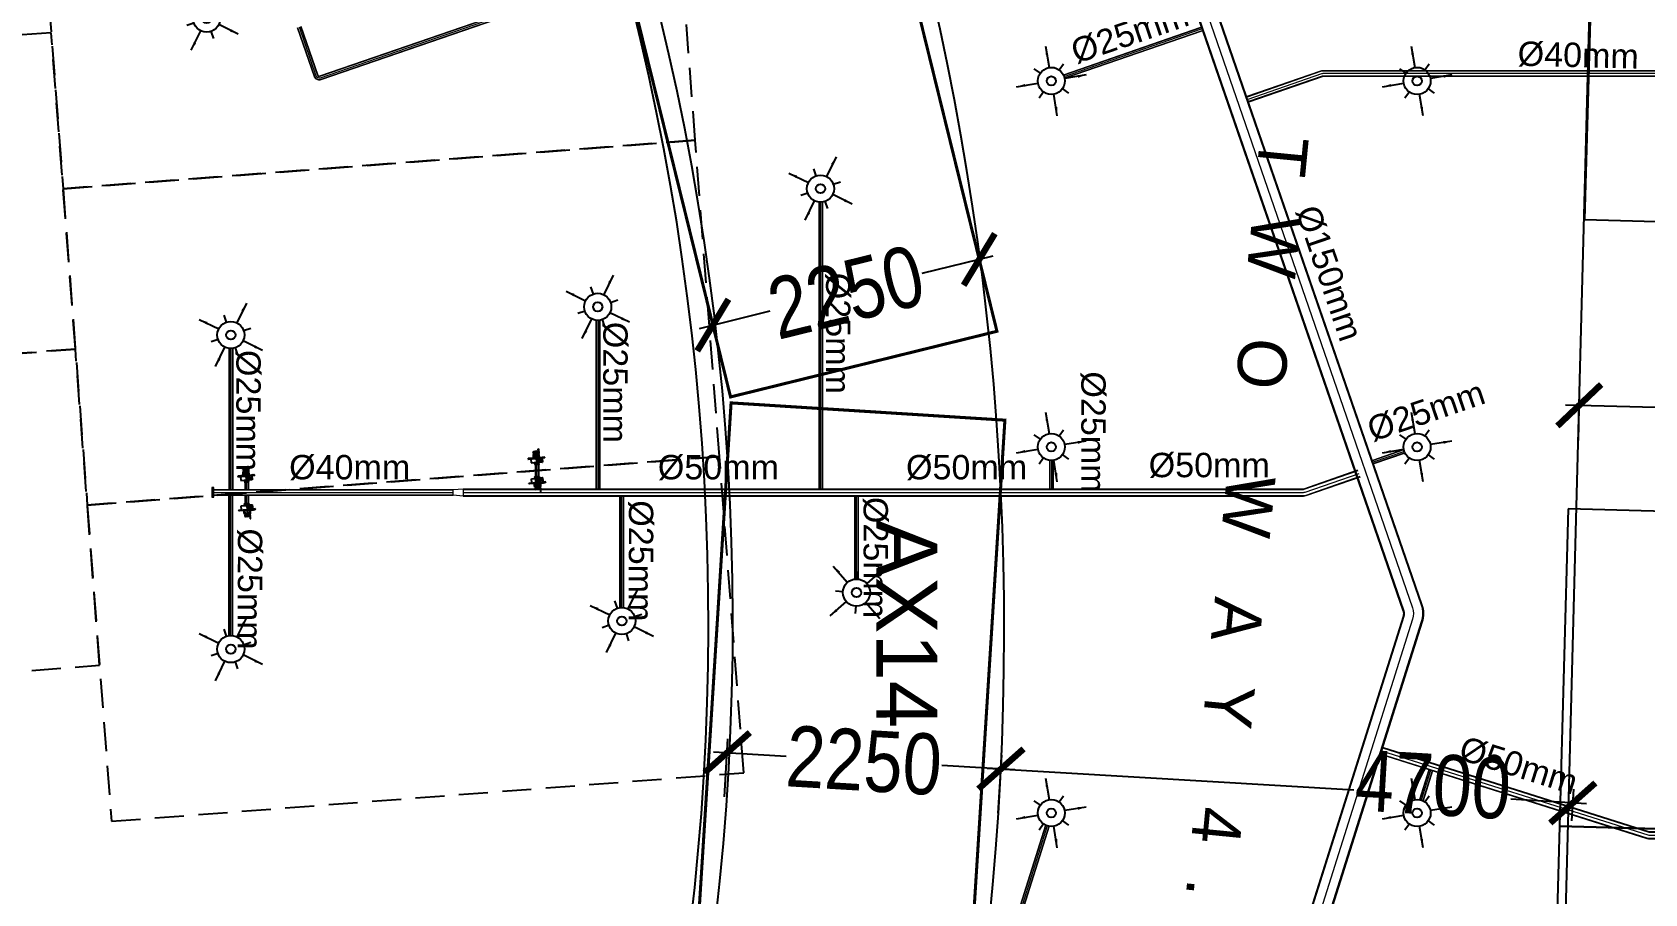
# Model space of a CAD drawing. Header units: inches. Extents: x 257070 to 799932, y -17980 to 269260.
# Drawn here: x 345160 to 358385, y 40275 to 47336 of the extents above; entities that cross this region are included whole.
import ezdxf

# ---------------------------------------------------------------- set-up
doc = ezdxf.new("R2010")
doc.units = ezdxf.units.IN
doc.header["$MEASUREMENT"] = 0
doc.header["$PDMODE"] = 99
doc.header["$PDSIZE"] = 100
doc.linetypes.add('CB_B2_AP$0$Str_00-04$0$HIDDEN4', pattern=[2.38125, 1.5875, -0.79375])
for name, color, linetype in [('0-AES-F-SPRINKLER', 10, 'Continuous'), ('2 wheeler barrier', 170, 'Continuous'), ('basement1_AP$0$A-_ROAD----_E-_-', 2, 'Continuous'), ('DSP_WALL', 7, 'Continuous'), ('RETAIL', 40, 'Continuous')]:
    doc.layers.add(name, color=color, linetype=linetype)
for name, color, linetype, lineweight in [('0-AES-F-SPRINKLER PIPE', 10, 'Continuous', 15), ('07--DIM-2', 2, 'Continuous', 25), ('M--TILING-2', 252, 'Continuous', 18), ('TEXT', 7, 'Continuous', 0)]:
    doc.layers.add(name, color=color, linetype=linetype, lineweight=lineweight)
doc.layers.add('A', color=7, linetype='Continuous', true_color=0x469d8b)
doc.layers.add('D', color=7, linetype='Continuous', true_color=0x0096c5)
doc.styles.get("Standard").update_dxf_attribs({"font": 'arial.ttf'})
doc.styles.add('TEXT style 175', font='GOTHIC.TTF')
doc.styles.add('TEXT style 75', font='ARIALN.TTF')
doc.dimstyles.new('75', dxfattribs={"dimscale": 1.5, "dimtxt": 200, "dimasz": 113, "dimexe": 113, "dimexo": 0, "dimgap": 25, "dimtad": 0, "dimdec": 0, "dimrnd": 5, "dimzin": 0, "dimdsep": 46, "dimtxsty": 'TEXT style 75', "dimblk": 'ARCHTICK', "dimcen": 0.09, "dimdle": 113, "dimclrd": 8, "dimclre": 8, "dimclrt": 256, "dimadec": 0, "dimazin": 0, "dimtfac": 1, "dimtdec": 0, "dimtofl": 0, "dimtmove": 1, "dimatfit": 3, "dimldrblk": 'OPEN90', "dimfxl": 0, "dimtolj": 1, "dimtzin": 0, "dimarcsym": 0})
doc.dimstyles.new('ISO-25', dxfattribs={"dimtxt": 2.5, "dimasz": 2.5, "dimexe": 1.25, "dimexo": 0.625, "dimtad": 1, "dimtxsty": 'Standard', "dimcen": 2.5, "dimadec": 0, "dimazin": 0, "dimtfac": 1, "dimtmove": 0, "dimatfit": 3, "dimfxl": 1, "dimarcsym": 0})

# ---------------------------------------------------------------- blocks, each defined once
blk = doc.blocks.new('axa parking')
at = {"layer": 'RETAIL', "color": 8}
blk.add_lwpolyline([(-98837, 1157627), (-96237, 1157627), (-96237, 1162827), (-98837, 1162827)], close=True, dxfattribs=at)
blk = doc.blocks.new('_ArchTick')
at = {"color": 0, "linetype": 'ByBlock', "const_width": 0.15}
blk.add_lwpolyline([(-0.5, -0.5), (0.5, 0.5)], dxfattribs=at)
blk = doc.blocks.new('*D353')
at = {"layer": '07--DIM-2', "color": 251, "lineweight": -2, "ltscale": 1000, "transparency": 16777216}
for p, q in [((357841, 43989), (357851, 44392)), ((357735, 44282), (359812, 44227)), ((363162, 44139), (361085, 44194)), ((363041, 43852), (363052, 44255))]:
    blk.add_line(p, q, dxfattribs=at)
at = {"layer": 'DEFPOINTS', "color": 0, "ltscale": 1000, "transparency": 16777216}
for p in [(357848, 44279), (357841, 43989, 0), (363041, 43852, 0)]:
    blk.add_point(p, dxfattribs=at)
at = {"layer": '07--DIM-2', "color": 251, "lineweight": -2, "ltscale": 1000, "transparency": 16777216, "xscale": 350, "yscale": 350, "zscale": 350}
for p, rotation in [((357848, 44279), 178.4967919545277), ((363049, 44142), 358.4967919545277)]:
    blk.add_blockref('_ArchTick', p, dxfattribs=dict(at, rotation=rotation))
at = {"layer": '07--DIM-2', "ltscale": 1000, "transparency": 16777216, "insert": (360448, 44211), "char_height": 500, "attachment_point": 5, "rotation": 358.4968, "style": 'TEXT style 75'}
blk.add_mtext('\\A1;5200', dxfattribs=at)
blk = doc.blocks.new('_Open90')
at = {"color": 0, "linetype": 'ByBlock', "lineweight": -2}
for p, q in [((-0.5, 0.5), (0, 0)), ((0, 0), (-1, 0)), ((0, 0), (-0.5, -0.5))]:
    blk.add_line(p, q, dxfattribs=at)
blk = doc.blocks.new('*D363')
at = {"layer": '07--DIM-2', "color": 251, "lineweight": -2, "ltscale": 1000, "transparency": 16777216}
for p, q in [((350838, 41069), (350866, 41545)), ((350747, 41439), (351344, 41403)), ((353083, 40935), (353112, 41411)), ((353218, 41291), (352621, 41327))]:
    blk.add_line(p, q, dxfattribs=at)
at = {"layer": 'DEFPOINTS', "color": 0, "ltscale": 1000, "transparency": 16777216}
for p in [(353105, 41298), (350838, 41069, 0), (353083, 40935, 0)]:
    blk.add_point(p, dxfattribs=at)
at = {"layer": '07--DIM-2', "color": 251, "lineweight": -2, "ltscale": 1000, "transparency": 16777216, "xscale": 350, "yscale": 350, "zscale": 350}
for p, rotation in [((350860, 41432), 176.5879218088332), ((353105, 41298), 356.5879218088332)]:
    blk.add_blockref('_ArchTick', p, dxfattribs=dict(at, rotation=rotation))
at = {"layer": '07--DIM-2', "ltscale": 1000, "transparency": 16777216, "insert": (351982, 41365), "char_height": 500, "attachment_point": 5, "rotation": 356.5879, "style": 'TEXT style 75'}
blk.add_mtext('\\A1;2250', dxfattribs=at)
blk = doc.blocks.new('*D364')
at = {"layer": '07--DIM-2', "color": 251, "lineweight": -2, "ltscale": 1000, "transparency": 16777216}
for p, q in [((353083, 40935), (353112, 41411)), ((352992, 41305), (356000, 41126)), ((357787, 40873), (357802, 41131)), ((357908, 41012), (357287, 41049))]:
    blk.add_line(p, q, dxfattribs=at)
at = {"layer": 'DEFPOINTS', "color": 0, "ltscale": 1000, "transparency": 16777216}
for p in [(357795, 41019), (353083, 40935), (357787, 40873, 0)]:
    blk.add_point(p, dxfattribs=at)
at = {"layer": '07--DIM-2', "color": 251, "lineweight": -2, "ltscale": 1000, "transparency": 16777216, "xscale": 350, "yscale": 350, "zscale": 350}
for p, rotation in [((353105, 41298), 176.5892479386901), ((357795, 41019), 356.5892479386901)]:
    blk.add_blockref('_ArchTick', p, dxfattribs=dict(at, rotation=rotation))
at = {"layer": '07--DIM-2', "ltscale": 1000, "transparency": 16777216, "insert": (356649, 41168), "char_height": 500, "attachment_point": 5, "rotation": 356.5892, "style": 'TEXT style 75'}
blk.add_mtext('\\A1;4700', dxfattribs=at)
blk = doc.blocks.new('*D365')
at = {"layer": '07--DIM-2', "color": 251, "lineweight": -2, "ltscale": 1000, "transparency": 16777216}
for p, q in [((353037, 45501), (352456, 45358)), ((353072, 44885), (352900, 45584)), ((350633, 44909), (351213, 45052)), ((350887, 44347), (350715, 45046))]:
    blk.add_line(p, q, dxfattribs=at)
at = {"layer": 'DEFPOINTS', "color": 0, "ltscale": 1000, "transparency": 16777216}
for p in [(350742, 44936), (353072, 44885, 0), (350887, 44347, 0)]:
    blk.add_point(p, dxfattribs=at)
at = {"layer": '07--DIM-2', "color": 251, "lineweight": -2, "ltscale": 1000, "transparency": 16777216, "xscale": 350, "yscale": 350, "zscale": 350}
for p, rotation in [((352927, 45474), 13.83268474050051), ((350742, 44936), 193.8326847405006)]:
    blk.add_blockref('_ArchTick', p, dxfattribs=dict(at, rotation=rotation))
at = {"layer": '07--DIM-2', "ltscale": 1000, "transparency": 16777216, "insert": (351835, 45205), "char_height": 500, "attachment_point": 5, "rotation": 13.8327, "style": 'TEXT style 75'}
blk.add_mtext('\\A1;2250', dxfattribs=at)
blk = doc.blocks.new('A$C3CA070F1')
at = {"layer": '0-AES-F-SPRINKLER'}
h = blk.add_hatch(dxfattribs=at)
h.set_pattern_fill('ANSI31', color=3, scale=0.196883, angle=-34.2335, style=0)
h.set_pattern_definition([(100.766483, (49937.1607, 174049.7081), (1.474466316, 0.280375668), [])])
edge = h.paths.add_edge_path()
edge.add_line((-1, 85), (-1, 84))
edge.add_line((-1, 84), (-6, 84))
edge.add_ellipse((-7, 82), major_axis=(-1.42, -0.27), ratio=1, start_angle=257, end_angle=315)
edge.add_line((-8, 83), (-15, 72))
edge.add_ellipse((-12, 70), major_axis=(-4.25, -0.81), ratio=1, start_angle=-45, end_angle=45)
edge.add_line((-14, 66), (14, 47))
edge.add_line((14, 47), (13, 46))
edge.add_line((13, 46), (-15, 65))
edge.add_ellipse((-12, 70), major_axis=(-5.52, -1.05), ratio=1, start_angle=-45, end_angle=45, ccw=False)
edge.add_line((-16, 73), (-9, 84))
edge.add_ellipse((-7, 82), major_axis=(-2.69, -0.51), ratio=1, start_angle=257, end_angle=315, ccw=False)
edge.add_line((-6, 85), (-1, 85))
h = blk.add_hatch(dxfattribs=at)
h.set_pattern_fill('ANSI31', color=3, scale=0.196883, angle=-124.2335, style=0)
h.set_pattern_definition([(190.766483, (49937.1607, 174049.7081), (-0.280375668, 1.474466316), [])])
edge = h.paths.add_edge_path()
edge.add_line((-1, 54), (7, 48))
edge.add_line((7, 48), (8, 49))
edge.add_line((8, 49), (0, 55))
edge.add_ellipse((-2, 52), major_axis=(-0.69, 3.63), ratio=1, start_angle=315, end_angle=405)
edge.add_line((-6, 54), (-14, 41))
edge.add_ellipse((-11, 39), major_axis=(-0.69, 3.63), ratio=1, start_angle=45, end_angle=135)
edge.add_line((-13, 36), (-9, 33))
edge.add_ellipse((-10, 32), major_axis=(-0.27, 1.42), ratio=1, start_angle=225, end_angle=315, ccw=False)
edge.add_line((-9, 31), (-10, 30))
edge.add_line((-10, 30), (-8, 29))
edge.add_line((-8, 29), (-7, 30))
edge.add_ellipse((-10, 32), major_axis=(-3.3, -0.63), ratio=1, start_angle=135, end_angle=225)
edge.add_line((-8, 35), (-12, 38))
edge.add_ellipse((-11, 39), major_axis=(-1.75, -0.33), ratio=1, start_angle=-45, end_angle=45, ccw=False)
edge.add_line((-13, 40), (-4, 53))
edge.add_ellipse((-2, 52), major_axis=(-1.75, -0.33), ratio=1, start_angle=225, end_angle=315, ccw=False)
at = {"layer": '0-AES-F-SPRINKLER', "color": 3}
for p, q in [((-98, 39), (-97, 43)), ((-98, 38), (-98, 39)), ((-98, 39), (-98, 39)), ((-98, 39), (-98, 39)), ((-98, 37), (-98, 38)), ((-98, 38), (-98, 38)), ((-98, 38), (-98, 38)), ((-98, 38), (-98, 38)), ((-98, 38), (-98, 38)), ((-98, 38), (-98, 38)), ((-98, 38), (-98, 38)), ((-98, 38), (-98, 38)), ((-98, 38), (-98, 38)), ((-98, 38), (-98, 38)), ((-96, 37), (-98, 37)), ((-98, 37), (-98, 37)), ((-98, 37), (-98, 37)), ((-98, 37), (-98, 37)), ((-98, 37), (-98, 37)), ((-98, 37), (-98, 37)), ((-98, 37), (-98, 37)), ((-98, 37), (-98, 37)), ((-98, 37), (-98, 37)), ((-98, 37), (-98, 37)), ((-98, 37), (-98, 37)), ((-98, 37), (-98, 37)), ((-98, 37), (-98, 37)), ((-98, 37), (-98, 37)), ((-98, 37), (-98, 37)), ((-98, 37), (-98, 37)), ((-98, 37), (-98, 37)), ((-97, 37), (-98, 37)), ((-98, 37), (-98, 37)), ((-98, 37), (-98, 37)), ((-98, 37), (-98, 37)), ((-98, 37), (-98, 37)), ((-98, 37), (-98, 37)), ((-98, 37), (-98, 37)), ((-98, 37), (-98, 37)), ((-98, 37), (-98, 37)), ((-98, 37), (-98, 37)), ((-98, 37), (-98, 37)), ((-98, 37), (-98, 37)), ((-98, 37), (-98, 37)), ((-98, 37), (-98, 37)), ((-97, 45), (-79, 71)), ((-96, 40), (-97, 40)), ((-97, 40), (-97, 40)), ((-97, 40), (-97, 40)), ((-97, 40), (-97, 39)), ((-97, 39), (-97, 39)), ((-97, 39), (-97, 39)), ((-97, 39), (-97, 39)), ((-97, 39), (-97, 39)), ((-97, 39), (-97, 39)), ((-97, 39), (-97, 39)), ((-97, 39), (-97, 39)), ((-97, 39), (-97, 38)), ((-97, 38), (-97, 38)), ((-97, 38), (-97, 38)), ((-97, 38), (-97, 38)), ((-97, 38), (-97, 38)), ((-97, 38), (-97, 38)), ((-97, 38), (-97, 38)), ((-97, 38), (-97, 38)), ((-97, 38), (-97, 38)), ((-97, 38), (-97, 38)), ((-97, 38), (-97, 38)), ((-97, 38), (-97, 37)), ((-97, 37), (-97, 37)), ((-97, 37), (-97, 37)), ((-97, 37), (-97, 37)), ((-95, 46), (-96, 42)), ((-96, 42), (-96, 42)), ((-96, 42), (-96, 41)), ((-96, 41), (-96, 41)), ((-96, 41), (-96, 41)), ((-96, 41), (-96, 41)), ((-96, 41), (-96, 41)), ((-96, 41), (-96, 41)), ((-96, 41), (-96, 41)), ((-96, 41), (-96, 41)), ((-96, 41), (-96, 41)), ((-96, 41), (-96, 40)), ((-96, 40), (-96, 40)), ((-96, 40), (-96, 40)), ((-96, 40), (-96, 40)), ((-96, 40), (-96, 40)), ((-95, 37), (-96, 37)), ((-96, 37), (-96, 37)), ((-96, 37), (-96, 37)), ((-96, 37), (-96, 37)), ((-96, 37), (-96, 37)), ((-94, 38), (-95, 38)), ((-95, 38), (-95, 38)), ((-95, 38), (-95, 38)), ((-95, 38), (-95, 38)), ((-95, 38), (-95, 38)), ((-95, 38), (-95, 38)), ((-95, 38), (-95, 38)), ((-95, 38), (-95, 38)), ((-95, 38), (-95, 38)), ((-95, 38), (-95, 37)), ((-95, 37), (-95, 37)), ((-95, 37), (-95, 37)), ((-95, 37), (-95, 37)), ((-95, 37), (-95, 37)), ((-95, 37), (-95, 37)), ((-95, 37), (-95, 37)), ((-95, 37), (-95, 37)), ((-95, 37), (-95, 37)), ((-95, 37), (-95, 37)), ((-95, 37), (-95, 37)), ((-95, 37), (-95, 37)), ((-95, 37), (-95, 37)), ((-95, 37), (-95, 37)), ((-95, 37), (-95, 37)), ((-95, 37), (-95, 37)), ((-95, 37), (-95, 37)), ((-94, 88), (-93, 90)), ((-72, 73), (-94, 88)), ((-94, 43), (-94, 48)), ((-93, 43), (-94, 43)), ((-94, 43), (-94, 43)), ((-94, 43), (-94, 43)), ((-94, 43), (-94, 43)), ((-94, 43), (-94, 43)), ((-94, 43), (-94, 41)), ((-94, 43), (-94, 43)), ((-94, 43), (-94, 43)), ((-94, 43), (-94, 43)), ((-94, 43), (-94, 43)), ((-94, 43), (-94, 43)), ((-94, 43), (-94, 43)), ((-94, 43), (-94, 43)), ((-94, 43), (-94, 43)), ((-94, 43), (-94, 43)), ((-94, 43), (-94, 43)), ((-94, 43), (-94, 43)), ((-94, 41), (-94, 41)), ((-94, 41), (-94, 41)), ((-94, 41), (-94, 41)), ((-94, 41), (-94, 41)), ((-94, 41), (-94, 41)), ((-94, 41), (-94, 41)), ((-94, 41), (-94, 41)), ((-94, 41), (-94, 40)), ((-94, 40), (-94, 40)), ((-94, 40), (-94, 40)), ((-94, 40), (-94, 40)), ((-94, 40), (-94, 40)), ((-94, 40), (-94, 40)), ((-94, 40), (-94, 40)), ((-94, 40), (-94, 40)), ((-94, 40), (-94, 39)), ((-94, 39), (-94, 39)), ((-94, 39), (-94, 39)), ((-94, 39), (-94, 39)), ((-94, 39), (-94, 39)), ((-94, 39), (-94, 39)), ((-94, 39), (-94, 39)), ((-94, 39), (-94, 39)), ((-94, 39), (-94, 38)), ((-93, 90), (-59, 67)), ((-93, 47), (-93, 49)), ((-91, 47), (-93, 43)), ((-93, 46), (-93, 47)), ((-92, 46), (-93, 46)), ((-93, 46), (-93, 46)), ((-93, 46), (-93, 46)), ((-93, 46), (-93, 46)), ((-93, 46), (-93, 46)), ((-93, 46), (-93, 46)), ((-93, 46), (-93, 46)), ((-93, 46), (-93, 46)), ((-93, 46), (-93, 46)), ((-93, 46), (-93, 46)), ((-93, 46), (-93, 46)), ((-93, 46), (-93, 46)), ((-93, 46), (-93, 46)), ((-93, 46), (-93, 46)), ((-93, 46), (-93, 46)), ((-93, 46), (-93, 46)), ((-93, 46), (-93, 46)), ((-93, 46), (-93, 46)), ((-93, 46), (-93, 46)), ((-93, 46), (-93, 46)), ((-91, 42), (-93, 43)), ((-93, 43), (-93, 43)), ((-93, 43), (-93, 43)), ((-93, 43), (-93, 43)), ((-93, 43), (-93, 43)), ((-93, 43), (-93, 43)), ((-93, 43), (-93, 43)), ((-93, 43), (-93, 43)), ((-93, 43), (-93, 43)), ((-93, 43), (-93, 43)), ((-93, 43), (-93, 43)), ((-93, 43), (-93, 43)), ((-93, 43), (-93, 43)), ((-93, 43), (-93, 43)), ((-93, 43), (-93, 43)), ((-93, 43), (-93, 43)), ((-93, 43), (-93, 43)), ((-93, 43), (-93, 43)), ((-93, 43), (-93, 43)), ((-93, 43), (-93, 43)), ((-93, 43), (-93, 43)), ((-93, 43), (-93, 43)), ((-93, 43), (-93, 43)), ((-85, 66), (-92, 55)), ((-90, 50), (-92, 46)), ((-92, 46), (-92, 46)), ((-92, 46), (-92, 46)), ((-92, 46), (-92, 46)), ((-92, 46), (-92, 46)), ((-92, 46), (-92, 46)), ((-90, 47), (-91, 47)), ((-90, 43), (-91, 42)), ((-91, 42), (-91, 42)), ((-91, 42), (-91, 42)), ((-91, 42), (-91, 42)), ((-91, 42), (-91, 42)), ((-91, 42), (-91, 42)), ((-91, 42), (-91, 42)), ((-91, 42), (-91, 42)), ((-91, 42), (-91, 42)), ((-91, 42), (-91, 42)), ((-91, 42), (-91, 42)), ((-91, 42), (-91, 42)), ((-91, 42), (-91, 42)), ((-91, 42), (-91, 42)), ((-91, 42), (-91, 42)), ((-91, 42), (-91, 42)), ((-88, 57), (-90, 49)), ((-89, 54), (-90, 51)), ((-90, 50), (-90, 50)), ((-88, 47), (-90, 43)), ((-90, 47), (-88, 47)), ((-90, 43), (-90, 43)), ((-90, 43), (-90, 43)), ((-90, 43), (-90, 43)), ((-89, 55), (-89, 55)), ((-88, 46), (-88, 47)), ((-87, 59), (-87, 59)), ((-87, 59), (-87, 59)), ((-86, 57), (-87, 49)), ((-87, 49), (-83, 28)), ((-85, 58), (-85, 58)), ((-77, 43), (-85, 49)), ((-83, 28), (-60, 9)), ((-77, 70), (-82, 63)), ((-80, 66), (-82, 67)), ((-45, 31), (-81, -23)), ((-78, 63), (-80, 65)), ((-79, 71), (-77, 70)), ((-71, 26), (-79, 31)), ((-57, 13), (-79, 28)), ((-70, 64), (-78, 63)), ((-78, -29), (-40, 27)), ((-69, 55), (-75, 59)), ((-66, 54), (-74, 42)), ((-74, 42), (-71, 26)), ((-73, 44), (-71, 43)), ((-69, 47), (-72, 43)), ((-71, 43), (-70, 43)), ((-71, 26), (-55, 15)), ((-70, 43), (-66, 49)), ((-66, 50), (-68, 52)), ((-61, 65), (-67, 69)), ((-62, 66), (-67, 65)), ((-50, 57), (-66, 54)), ((-66, 49), (-66, 50)), ((-47, 28), (-63, 40)), ((-59, 67), (-61, 65)), ((-57, 67), (-60, 66)), ((-60, 44), (-42, 32)), ((-50, 57), (-58, 62)), ((-19, 46), (-57, 67)), ((-17, 37), (-55, 63)), ((-29, 42), (-50, 57)), ((-13, 9), (-45, 31)), ((-36, 42), (-44, 30)), ((-43, 33), (-35, 46)), ((-39, -30), (-13, 9)), ((-37, 25), (-28, 38)), ((-35, 41), (-36, 42)), ((-32, 32), (-35, 39)), ((-30, 52), (-16, 73)), ((-29, 20), (-17, 37)), ((-28, 38), (-26, 40)), ((-21, 32), (-28, 37)), ((-23, 16), (-12, 33)), ((-1, 26), (-23, -9)), ((-22, 15), (-12, 31)), ((-9, 32), (-21, 14)), ((2, 24), (-20, -11)), ((-20, -8), (-1, 22)), ((-17, 37), (-19, 46)), ((-19, 13), (-10, 29)), ((-7, 30), (-18, 12)), ((-17, 37), (-17, 37)), ((4, 22), (-17, -13)), ((-17, -10), (1, 20)), ((-16, 73), (-9, 84)), ((-16, 11), (-7, 27)), ((-8, 83), (-15, 72)), ((13, 46), (-15, 65)), ((-4, 28), (-15, 10)), ((-1, 84), (-14, 66)), ((-14, 66), (14, 47)), ((-6, 54), (-14, 41)), ((-12, 33), (-14, 33)), ((-14, -15), (7, 20)), ((-14, -12), (4, 18)), ((-13, 40), (-4, 53)), ((-13, 36), (-9, 33)), ((-13, 9), (-4, 24)), ((-2, 34), (-12, 41)), ((-8, 35), (-12, 38)), ((-12, 31), (-12, 33)), ((-9, 32), (-12, 31)), ((7, 16), (-11, -13)), ((-10, 29), (-9, 32)), ((-9, 31), (-10, 30)), ((-7, 30), (-10, 29)), ((-10, 30), (-8, 29)), ((9, 17), (-10, -14)), ((-9, -13), (9, 13)), ((-8, 29), (-7, 30)), ((8, 49), (-7, 27)), ((-7, 27), (-7, 30)), ((-4, 28), (-7, 27)), ((-6, 85), (-1, 85)), ((-1, 84), (-6, 84)), ((5, 44), (-5, 51)), ((-4, 24), (-4, 28)), ((-1, 26), (-4, 24)), ((-1, 85), (-1, 84)), ((-1, 54), (7, 48)), ((13, 46), (-1, 25)), ((-1, 22), (-1, 26)), ((2, 24), (-1, 22)), ((8, 49), (0, 55)), ((1, 20), (2, 24)), ((4, 22), (1, 20)), ((4, 18), (4, 22)), ((7, 20), (4, 18)), ((7, 48), (8, 49)), ((7, 16), (7, 20)), ((9, 17), (7, 16)), ((9, 15), (9, 17)), ((14, 47), (13, 46)), ((-82, -25), (-80, -30)), ((-80, -30), (-78, -29)), ((-66, -11), (-39, -30)), ((-23, -7), (-23, -9)), ((-23, -9), (-20, -8)), ((-20, -8), (-20, -11)), ((-20, -11), (-17, -10)), ((-17, -10), (-17, -13)), ((-17, -13), (-14, -12)), ((-14, -12), (-14, -15)), ((-14, -15), (-11, -13)), ((-11, -13), (-11, -14)), ((-11, -14), (-11, -14))]:
    blk.add_line(p, q, dxfattribs=at)
for centre, major_axis, start_param, end_param in [((-95, 43), (-0.41, 2.13), 0.784914, 1.034983), ((-95, 43), (-2.74, -0.52), -0.560204, -0.324923), ((-93, 46), (-0.51, 2.68), 0.787914, 1.247507), ((-93, 48), (-1.75, -0.33), -0.775969, -0.160442), ((-91, 54), (-0.29, 1.52), 0.785398, 2.356194), ((-92, 49), (-0.33, 1.74), 0.791774, 1.412986), ((-89, 55), (-0.103, 0.54), 0.916881, 1.969618), ((-93, 51), (-3.09, -0.59), 2.526084, 2.789089), ((-95, 50), (-5.72, -1.09), 2.374727, 2.798549), ((-91, 55), (-0.33, 1.74), 4.197625, 4.773282), ((-84, 57), (-3.79, -0.72), -0.784768, -0.363877), ((-93, 50), (-5.72, -1.09), 2.377207, 2.798549), ((-80, 54), (-1.57, 8.26), 0.010205, 0.785398), ((-84, 56), (-0.35, 1.85), 0.785501, 1.132999), ((-83, 65), (-1.52, -0.29), 3.926991, 5.497787), ((-80, 54), (-5.9, -1.12), 4.155645, 5.497787), ((-80, 54), (-8.26, -1.57), 4.155621, 4.722594), ((-75, 68), (-8.26, -1.57), 1.014052, 3.151797), ((-75, 63), (-2.79, -0.53), -0.113999, 0.093951), ((-75, 68), (-1.12, 5.9), 2.584882, 5.497787), ((-75, 46), (-0.53, 2.79), 2.356194, 3.926991), ((-75, 68), (-1.57, 8.26), 4.722594, 5.497787), ((-70, 53), (-2.79, -0.53), 2.356194, 3.926991), ((-65, 44), (-3.72, -0.71), -0.403281, 1.321745), ((-65, 44), (-0.71, 3.72), 4.96144, 6.686466), ((-65, 37), (-0.56, 2.96), 5.497794, 6.034125), ((-59, 47), (-2.96, -0.56), 0.24906, 0.785391), ((-60, 60), (-2.83, -0.54), 3.926991, 4.712389), ((-33, 40), (-0.45, 2.36), 0.803442, 1.867502), ((-30, 39), (-2.79, -0.53), 2.356194, 3.926991), ((-24, 39), (-0.53, 2.79), 5.497787, 7.068583), ((-12, 70), (-5.52, -1.05), -0.785398, 0.785398), ((-15, 35), (-0.54, 2.83), 0.785398, 3.403392), ((-12, 70), (-4.25, -0.81), -0.785398, 0.785398), ((-11, 39), (-0.69, 3.63), 0.785398, 2.356194), ((-11, 39), (-1.75, -0.33), -0.785398, 0.785398), ((-7, 82), (-2.69, -0.51), 4.485496, 5.497787), ((-10, 32), (-0.27, 1.42), 3.926991, 5.497787), ((-7, 82), (-1.42, -0.27), 4.485496, 5.497787), ((-10, 32), (-3.3, -0.63), 2.356194, 3.926991), ((-2, 52), (-0.69, 3.63), 5.497787, 7.068583), ((-2, 52), (-1.75, -0.33), 3.926991, 5.497787), ((6, 14), (-0.54, 2.83), 3.926991, 4.712389), ((-79, -24), (-0.51, 2.69), 0.785398, 1.797689), ((-11, -11), (-2.83, -0.54), 1.570796, 2.356194)]:
    blk.add_ellipse(centre, major_axis=major_axis, ratio=1, start_param=start_param, end_param=end_param, dxfattribs=at)
at = {"layer": '0-AES-F-SPRINKLER', "color": 3, "extrusion": (0, 0, -1)}
for centre, major_axis, start_param, end_param in [((-86, 47), (-0.53, 2.79), -0.113999, 0.785398), ((-77, 34), (-0.54, 2.83), 3.926991, 4.712389)]:
    blk.add_ellipse(centre, major_axis=major_axis, ratio=1, start_param=start_param, end_param=end_param, dxfattribs=at)
blk = doc.blocks.new('*U603')
at = {"layer": '0-AES-F-SPRINKLER'}
for p, q in [((171672, 56809), (171672, 56871)), ((171562, 56699), (171500, 56699)), ((171783, 56699), (171845, 56699)), ((171672, 56588), (171672, 56526))]:
    blk.add_line(p, q, dxfattribs=at)
for radius in [111, 37.8]:
    blk.add_circle((171672, 56699), radius, dxfattribs=at)
at = {"layer": '0-AES-F-SPRINKLER PIPE'}
for points, override in [([(171468, 56903), (171594, 56777)], {"dimasz": 70, "dimtad": 0, "dimfxl": 13, "dimarcsym": 1}), ([(171877, 56903), (171751, 56777)], {"dimasz": 70, "dimtad": 0, "dimfxl": 13, "dimarcsym": 1}), ([(171468, 56494), (171594, 56620)], {"dimasz": 70, "dimtad": 0, "dimfxl": 13, "dimarcsym": 1}), ([(171877, 56494), (171751, 56620)], {"dimasz": 70, "dimgap": 0.625, "dimtad": 0, "dimfxl": 13, "dimarcsym": 1})]:
    blk.add_leader(points, dimstyle='ISO-25', override=override, dxfattribs=at)

msp = doc.modelspace()

# ---------------------------------------------------------------- linework, layer by layer
at = {"layer": '0-AES-F-SPRINKLER PIPE', "ltscale": 1000, "elevation": 0}
for points in [[(347721.3, 59265.1), (351347.3, 57497.2, -0.198641), (351461.3, 57368.4), (356550.6, 42644.1, -0.1609797), (356552.5, 42502.9), (352306.7, 29047.4, -0.1582105), (352226, 28934.3), (351091, 28093.6)], [(347724.5, 59271.9), (351350.5, 57503.9, -0.198641), (351468.4, 57370.9), (356557.7, 42646.6, -0.1609797), (356559.7, 42500.7), (352313.8, 29045.1, -0.1582105), (352230.5, 28928.2), (351095.5, 28087.6)], [(347652.2, 59123.6), (351278.2, 57355.6, -0.198641), (351312.4, 57317), (356401.7, 42592.7, -0.1609797), (356402.3, 42550.3), (352156.5, 29094.8, -0.1582105), (352132.3, 29060.8), (350997.3, 28220.2)], [(347655.5, 59130.3), (351281.5, 57362.4, -0.198641), (351319.5, 57319.4), (356408.8, 42595.1, -0.1609797), (356409.5, 42548.1), (352163.6, 29092.5, -0.1582105), (352136.7, 29054.8), (351001.7, 28214.1)], [(347688.4, 59197.7), (351314.4, 57429.8, -0.198641), (351390.4, 57343.9), (356479.7, 42619.6, -0.1609797), (356481, 42525.5), (352235.1, 29069.9, -0.1582105), (352181.4, 28994.5), (351046.4, 28153.9)], [(359885.4, 47020.9), (355745.7, 47020.9, 0.0833885), (355724.8, 47017.4), (355121.7, 46809)], [(359885.4, 47016.9), (355745.7, 47016.9, 0.0833885), (355726.1, 47013.6), (355123, 46805.2)], [(359885.4, 46996.9), (355745.7, 46996.9, 0.0833885), (355732.6, 46994.7), (355129.5, 46786.3)], [(359885.4, 46976.9), (355745.7, 46976.9, 0.0833885), (355739.2, 46975.8), (355136, 46767.4)], [(359885.4, 46972.9), (355745.7, 46972.9, 0.0833885), (355740.5, 46972.1), (355137.3, 46763.6)], [(348693.8, 43594.6), (355585.8, 43594.6, 0.0833885), (355589, 43595.1), (356032.7, 43748.5)], [(348693.8, 43589.6), (355585.8, 43589.6, 0.0833885), (355590.7, 43590.4), (356034.4, 43743.8)], [(348693.8, 43564.6), (355585.8, 43564.6, 0.0833885), (355598.8, 43566.8), (356042.5, 43720.1)], [(348693.8, 43539.6), (355585.8, 43539.6, 0.0833885), (355607, 43543.1), (356050.7, 43696.5)], [(348693.8, 43534.6), (355585.8, 43534.6, 0.0833885), (355608.6, 43538.4), (356052.3, 43691.8)], [(359859.7, 40722.2), (358428.2, 40722.2, -0.0765634), (358404.2, 40725.9), (356219.8, 41415.2)], [(359859.7, 40727.2), (358428.2, 40727.2, -0.0765634), (358405.7, 40730.6), (356221.3, 41419.9)], [(359859.7, 40752.2), (358428.2, 40752.2, -0.0765634), (358413.2, 40754.5), (356228.8, 41443.8)], [(359859.7, 40777.2), (358428.2, 40777.2, -0.0765634), (358420.7, 40778.3), (356236.3, 41467.6)], [(359859.7, 40782.2), (358428.2, 40782.2, -0.0765634), (358422.2, 40783.1), (356237.8, 41472.4)]]:
    msp.add_lwpolyline(points, format="xyb", dxfattribs=at)
at = {"layer": '0-AES-F-SPRINKLER PIPE', "ltscale": 1000}
for points in [[(349499.9, 47627.7), (347526.9, 46945.7, -0.4142136), (347475.4, 46970.8), (347336.7, 47371.8)], [(349498.9, 47630.5), (347525.9, 46948.6, -0.4142136), (347478.2, 46971.8), (347339.6, 47372.8)], [(349494.8, 47642.3), (347521.8, 46960.4, -0.4142136), (347490, 46975.8), (347351.4, 47376.9)], [(349490.7, 47654.2), (347517.7, 46972.2, -0.4142136), (347501.8, 46979.9), (347363.2, 47381)], [(349489.8, 47657), (347516.7, 46975, -0.4142136), (347504.7, 46980.9), (347366, 47382)]]:
    msp.add_lwpolyline(points, format="xyb", dxfattribs=at)
at = {"layer": '0-AES-F-SPRINKLER PIPE', "ltscale": 1000, "elevation": 0}
for points in [[(353617.2, 46987.8), (354745.2, 47377.7)], [(353618.5, 46985.1), (354746.2, 47374.8)], [(353623.3, 46973.5), (354750.3, 47363)], [(353626.7, 46961.4), (354754.4, 47351.2)], [(353627.3, 46958.5), (354755.3, 47348.4)], [(351609.9, 45944.8), (351609.9, 43594.6)], [(351612.9, 45944.4), (351612.9, 43594.6)], [(351625.4, 45943.7), (351625.4, 43594.6)], [(351637.9, 45944.4), (351637.9, 43594.6)], [(351640.9, 45944.8), (351640.9, 43594.6)], [(349782.9, 44976.4), (349782.9, 43594.6)], [(349785.9, 44976), (349785.9, 43594.6)], [(349798.4, 44975.3), (349798.4, 43594.6)], [(349810.9, 44976), (349810.9, 43594.6)], [(349813.9, 44976.4), (349813.9, 43594.6)], [(346773.7, 44745.5), (346773.7, 43588.6)], [(346776.7, 44745.2), (346776.7, 43588.6)], [(346789.2, 44744.5), (346789.2, 43588.6)], [(346801.7, 44745.2), (346801.7, 43588.6)], [(346804.7, 44745.5), (346804.7, 43588.6)], [(356409.7, 43916.1), (356152.3, 43827.1)], [(356410.3, 43913.1), (356153.3, 43824.3)], [(349283.5, 43793), (349283.5, 43594.6)], [(349286.5, 43793.2), (349286.5, 43594.6)], [(349299, 43794.2), (349299, 43594.6)], [(349311.5, 43795.1), (349311.5, 43594.6)], [(349314.5, 43795.4), (349314.5, 43594.6)], [(353503, 43827.5), (353503, 43594.6)], [(353506, 43827.1), (353506, 43594.6)], [(353518.5, 43826.4), (353518.5, 43594.6)], [(353531, 43827.1), (353531, 43594.6)], [(353534, 43827.5), (353534, 43594.6)], [(356413.7, 43901.1), (356157.4, 43812.4)], [(356418.5, 43889.5), (356161.4, 43800.6)], [(356419.8, 43886.8), (356162.4, 43797.8)], [(346903, 43650), (346903, 43588.6)], [(346906, 43650), (346906, 43588.6)], [(346918.5, 43650), (346918.5, 43588.6)], [(346931, 43650), (346931, 43588.6)], [(346934, 43650), (346934, 43588.6)], [(346649.2, 43588.6), (348613.4, 43588.6)], [(346649.2, 43584.6), (348613.4, 43584.6)], [(346649.2, 43564.6), (348613.4, 43564.6)], [(346649.2, 43544.6), (348613.4, 43544.6)], [(346649.2, 43540.6), (348613.4, 43540.6)], [(346773.7, 42390.4), (346773.7, 43540.6)], [(346776.7, 42390.8), (346776.7, 43540.6)], [(346789.2, 42391.5), (346789.2, 43540.6)], [(346801.7, 42390.8), (346801.7, 43540.6)], [(346804.7, 42390.4), (346804.7, 43540.6)], [(346903, 43540.6), (346903, 43471.7)], [(346906, 43540.6), (346906, 43472)], [(346918.5, 43540.6), (346918.5, 43472.9)], [(346931, 43540.6), (346931, 43473.9)], [(346934, 43540.6), (346934, 43474.1)], [(349980.5, 42621.2), (349980.5, 43534.6)], [(349983.5, 42621.6), (349983.5, 43534.6)], [(349996, 42622.3), (349996, 43534.6)], [(350008.5, 42621.6), (350008.5, 43534.6)], [(350011.5, 42621.2), (350011.5, 43534.6)], [(351905.4, 42853.8), (351905.4, 43534.6)], [(351908.4, 42854.2), (351908.4, 43534.6)], [(351920.9, 42854.9), (351920.9, 43534.6)], [(351933.4, 42854.2), (351933.4, 43534.6)], [(351936.4, 42853.8), (351936.4, 43534.6)], [(356613.8, 41290.8), (356536.8, 41046.6)], [(356616.7, 41289.9), (356539.7, 41046.1)], [(356628.6, 41286.1), (356551.9, 41043)], [(356640.5, 41282.4), (356563.6, 41038.5)], [(356643.4, 41281.5), (356566.3, 41037.3)], [(353470.7, 40837.3), (353005.9, 39364.3)], [(353473.4, 40836), (353008.8, 39363.4)], [(353485.1, 40831.6), (353020.7, 39359.7)], [(353497.3, 40828.5), (353032.6, 39355.9)], [(353500.3, 40827.9), (353035.5, 39355)]]:
    msp.add_lwpolyline(points, dxfattribs=at)
at = {"layer": '0-AES-F-SPRINKLER PIPE', "ltscale": 1000}
for points in [[(346649.2, 43603.9), (346633.3, 43603.9), (346633.3, 43524.6), (346649.2, 43524.6)], [(346646.1, 43600.9), (346636.3, 43600.9), (346636.3, 43527.6), (346646.1, 43527.6)]]:
    msp.add_lwpolyline(points, close=True, dxfattribs=at)
at = {"layer": '0-AES-F-SPRINKLER PIPE', "ltscale": 1000, "elevation": 0}
msp.add_lwpolyline([(348693.8, 43594.6), (348693.8, 43534.6), (348613.4, 43540.6), (348613.4, 43588.6)], close=True, dxfattribs=at)
at = {"layer": '2 wheeler barrier', "color": 8, "ltscale": 1000, "const_width": 25, "elevation": 0}
for points in [[(349452.7, 50173.1), (351637.5, 50711), (353072, 44885), (350887.2, 44347.1)], [(350514.2, 38310.1), (352759.8, 38168.6), (353137.2, 44156.7), (350891.6, 44298.2)]]:
    msp.add_lwpolyline(points, close=True, dxfattribs=at)
at = {"layer": 'A', "color": 8, "ltscale": 1000, "elevation": 0}
msp.add_lwpolyline([(348856.8, 51071), (340648.2, 48301.2, -0.5269947), (331366.7, 30407.3), (332242.5, 21798.7, 0.5085007), (348856.8, 51071, 2.4611086)], format="xyb", dxfattribs=at)
at = {"layer": 'basement1_AP$0$A-_ROAD----_E-_-', "color": 8, "elevation": 0}
msp.add_lwpolyline([(357665, 37320.2), (358260.9, 59961.6)], dxfattribs=at)
at = {"layer": 'basement1_AP$0$A-_ROAD----_E-_-', "color": 8}
msp.add_arc((329843.3, 42439.4, 0), 23288.8, 333.07718, 19.51561, dxfattribs=at)
at = {"layer": 'DSP_WALL', "color": 8, "ltscale": 3.5}
for radius, start, end in [(21026.8, 275.96564, 24.82218), (20826.8, 276.51506, 24.32853)]:
    msp.add_arc((329879.4, 42491, 0), radius, start, end, dxfattribs=at)
at = {"layer": 'RETAIL', "color": 8, "linetype": 'CB_B2_AP$0$Str_00-04$0$HIDDEN4', "ltscale": 150, "elevation": 0}
for points in [[(345213.9, 48645.9), (345412.8, 46053.5), (350597.5, 46451.3), (350398.7, 49043.7)], [(340129.9, 46934.4), (340328.7, 44342), (345513.5, 44739.6), (345314.7, 47332)], [(345412.7, 46053.5), (345611.6, 43461.1), (350796.3, 43858.9), (350597.5, 46451.3)], [(340328.7, 44342), (340527.5, 41749.6), (345712.3, 42147.3), (345513.5, 44739.6)], [(345611.6, 43461.1), (345810.5, 40868.8), (350995.2, 41266.5), (350796.3, 43858.9)]]:
    msp.add_lwpolyline(points, close=True, dxfattribs=at)

# ---------------------------------------------------------------- block references
at = {"layer": '0-AES-F-SPRINKLER', "color": 7}
for p, rotation in [((455946.5, -96522.4, 0), 108.9424593604549), ((300445.1, -125890.2, 0), 54.65193501553595), ((303445.1, -125890.2, 0), 54.65193501553595), ((460981.5, -97915.5, 0), 108.9424593604549), ((459154.4, -98884, 0), 108.9424593604549), ((456145.3, -99114.8, 0), 108.9424593604549), ((300445.1, -128890.2, 0), 54.65193501553595), ((303445.1, -128890.2, 0), 54.65193501553595), ((397709.7, -132154.5, 0), 86.39397023966536), ((459352, -101458.6, 0), 108.9424593604549), ((456145.3, -101689.5, 0), 108.9424593604549), ((300445.1, -131890.2, 0), 54.65193501553595), ((303445.1, -131890.2, 0), 54.65193501553595)]:
    msp.add_blockref('*U603', p, dxfattribs=dict(at, rotation=rotation))
at = {"layer": '0-AES-F-SPRINKLER', "ltscale": 1000, "rotation": 308.620463374683}
for p in [(349299, 43794.2, 0), (346918.5, 43650, 0)]:
    msp.add_blockref('A$C3CA070F1', p, dxfattribs=at)
at = {"layer": '0-AES-F-SPRINKLER', "ltscale": 1000, "xscale": -1, "rotation": 240.1534293454144}
for p in [(349299, 43694.5, 0), (346918.5, 43472.9, 0)]:
    msp.add_blockref('A$C3CA070F1', p, dxfattribs=at)
at = {"layer": 'M--TILING-2', "color": 8}
for p, rotation in [((-801966.8, -18152, 0), 268.4038442968013), ((-802135.3, -23790.4, 0), 268.4367209983386), ((-802206.2, -26389.5, 0), 268.4367209983386)]:
    msp.add_blockref('axa parking', p, dxfattribs=dict(at, rotation=rotation))

# ---------------------------------------------------------------- texts
at = {"layer": '0-AES-F-SPRINKLER PIPE', "color": 7, "linetype": 'Continuous', "lineweight": -3, "ltscale": 0.9, "char_height": 200, "width": 685.774, "attachment_point": 2}
for s, insert, rotation in [('%%C25mm', (354128.6, 47425.8, 0), 18.82422), ('%%C40mm', (357842, 47250, 0), 358.62892), ('%%C150mm', (355894.3, 45394, 0), 288.82422), ('%%C25mm', (351869.8, 44868.3, 0), 269.96635), ('%%C25mm', (350042.8, 44466.1, 0), 269.96635), ('%%C25mm', (347033.6, 44235.3, 0), 269.96635), ('%%C25mm', (353963.3, 44059.8, 0), 269.96635), ('%%C25mm', (356558.7, 44328.4, 0), 18.82422), ('%%C40mm', (347763.6, 43871.3, 0), 359.96635), ('%%C50mm', (350787.7, 43871.3, 0), 359.96635), ('%%C50mm', (352823.1, 43871.3, 0), 359.96635), ('%%C50mm', (354813.4, 43888.9, 0), 359.96635), ('%%C25mm', (352177.8, 43030.8, 0), 269.96635), ('%%C25mm', (350252.9, 43003.4, 0), 269.96635), ('%%C25mm', (347046.1, 42772.5, 0), 269.96635), ('%%C50mm', (357380.9, 41424.7, 0), 342.67932)]:
    msp.add_mtext(s, dxfattribs=dict(at, insert=insert, rotation=rotation))
at = {"layer": 'D', "color": 8}
msp.add_text('AX14', height=500, rotation=270.0246, dxfattribs=at).set_placement((352082.1, 43340.1, 0))
at = {"layer": 'TEXT', "color": 8, "ltscale": 1000, "insert": (355629.6, 46461.8), "char_height": 400, "attachment_point": 1, "rotation": 264.4114, "style": 'TEXT style 175'}
msp.add_mtext_dynamic_manual_height_columns('{\\T2;TWO WAY 4.5M WIDE DRIVE WAY}', width=23911.084, gutter_width=20, heights=[0], dxfattribs=at)

# ---------------------------------------------------------------- dimensions: what is measured, and where the dimension line sits
at = {"layer": '07--DIM-2', "color": 8, "ltscale": 1000}
for p1, p2, distance, picture, middle in [((353072, 44885, 0), (350887.2, 44347.1, 0), -606.5, '*D365', (351834.6, 45205)), ((363041.1, 43852.4, 0), (357840.5, 43988.8, 0), -290.1, '*D353', (360448.4, 44210.6)), ((350838.1, 41068.9, 0), (353083.4, 40935.1, 0), 363.6, '*D363', (351982.4, 41365))]:
    dim = msp.add_aligned_dim(p1=p1, p2=p2, distance=distance, dimstyle='75', override={"dimscale": 1, "dimtxt": 500, "dimasz": 350, "dimclrd": 251, "dimclre": 251}, dxfattribs=at)
    dim.commit()
    dim.dimension.update_dxf_attribs({"geometry": picture, "text_midpoint": middle})
dim = msp.add_linear_dim(base=(357795.2, 41018.5), p1=(353083.4, 40935.1), p2=(357786.5, 40873.4, 0), angle=176.58925, dimstyle='75', override={"dimscale": 1, "dimtxt": 500, "dimasz": 350, "dimclrd": 251, "dimclre": 251}, dxfattribs=at)
dim.commit()
dim.dimension.update_dxf_attribs({"geometry": '*D364', "text_midpoint": (356648.6, 41167.9), "dimtype": 160})

doc.saveas('drawing.dxf')
